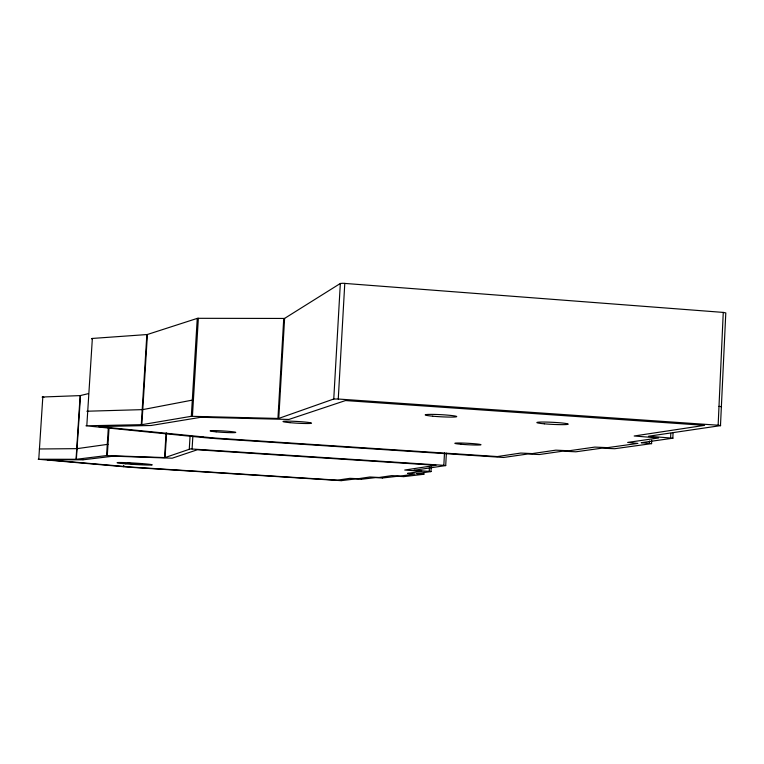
<?xml version="1.0" encoding="UTF-8"?>
<svg xmlns="http://www.w3.org/2000/svg" width="764" height="764" viewBox="0 0 764 764"><rect width="100%" height="100%" fill="white"/><g stroke="black" fill="none" stroke-linecap="round" stroke-linejoin="round"><path stroke-width="1.15" d="M641.34 442.671L672.941 438.192L648.455 436.254L720.662 425.615L718.141 425.214L723.26 312.409L342.883 283.272L340.333 283.473L284.523 318.445L197.475 318.311L147.414 334.479L141.846 424.679L85.96 425.796L202.766 437.486A41.581 2.206 3.4 0 0 219.66 438.87L503.581 457.464L527.685 454.017L539.288 454.532L562.829 451.161L575.827 451.801L601.927 448.172L614.667 448.726L651.673 443.617L641.33 442.719M720.481 425.653L725.8 312.915L723.26 312.409M649.4 443.34L649.505 441.009M651.53 443.683L651.692 440.198M670.591 437.896L670.811 433.35M672.845 438.269L673.055 432.596M403.803 476.631L423.858 474.263L423.982 472.018M417.478 473.756L416.409 473.651L431.011 471.569L429.225 471.359L429.473 466.718M430.991 471.579L431.24 466.947M446.367 453.205L445.708 465.572L443.836 465.333L444.495 452.947M718.141 425.214L338.261 399.028L344.784 283.358M197.265 318.359L191.325 416.304L277.943 418.443L283.75 318.521M338.261 399.028L333.763 399.009L278.755 418.414L284.6 318.416M333.763 399.009L340.333 283.473M108.316 427.916L106.568 455.573L164.566 457.579L166.065 433.102M443.836 465.333L190.427 448.907L165.043 457.569L166.6 433.073M189.291 448.926L190.055 436.349M192.423 416.275L198.353 318.273M192.089 448.993L192.843 436.397M202.766 437.486L202.823 436.607M107.285 455.573L109.032 427.907M341.097 480.651L136.059 467.644A29.872 1.127 3.4 0 1 123.672 466.718L123.749 465.448M141.273 424.708L146.86 334.556L147.395 334.489M123.672 466.718L38.21 459.25L76.056 459.288L80.124 395.609L88.366 393.641M106.588 455.564L76.352 459.279L80.506 395.58M86.809 425.729L92.358 338.442L146.86 334.556M38.773 459.221L42.813 396.993L80.153 395.609M42.249 397.07L42.813 396.993M407.546 473.374L421.909 471.292L404.719 470.041L435.967 465.286L197.351 449.767L172.167 458.199L113.339 456.165L83.075 459.794M445.708 465.572L413.821 470.299L414.938 470.443M141.846 424.679L191.325 416.304M278.726 418.414L277.943 418.443M151.11 425.491L200.894 417.287L288.878 419.446L345.49 400.556L704.599 425.347L634.168 435.996L658.578 437.973L627.655 442.423L637.892 443.416L607.542 447.647L594.85 447.093L568.951 450.779L555.867 450.149L532.317 453.587L520.742 453.062L497.393 456.557L221.102 438.479A23.875 1.261 3.4 0 1 208.457 437.428L98.585 426.551L151.043 425.5M423.858 474.263L417.555 473.766M77.116 448.64L108.001 444.304M92.358 338.442L91.489 338.624L92.081 338.91M76.992 448.649L39.336 448.984M82.923 459.804L47.167 459.737L127.588 466.737A17.171 0.649 3.4 0 0 136.842 467.444L337.449 480.145L349.931 478.331L358.096 478.732L369.862 476.994L379.049 477.462L391.808 475.628L400.451 476.048L415.072 473.995L407.604 473.403M193.416 399.906L142.677 409.628L86.924 411.223L87.459 411.452M361.353 479.267L375.506 477.615L382.267 478.006M341.202 480.661L355.432 478.942L361.248 479.257M382.372 478.006L397.471 476.287L403.688 476.621M415.014 470.443L429.225 471.359M719 406.362L721.55 406.734M43.911 397.395L42.287 397.127M127.712 463.328L141.732 464.197L127.712 463.328M432.691 416.189A15.786 1.06 3.1 0 0 456.719 416.59A15.786 1.06 3.1 0 0 433.474 414.394A15.786 1.06 3.1 0 0 432.691 416.189M544.321 423.819A15.729 1.041 2.9 0 0 568.235 424.154A15.729 1.041 2.9 0 0 545.038 422.053A15.729 1.041 2.9 0 0 544.321 423.819M289.986 422.664A14.249 0.869 3.3 0 0 311.511 423.161A14.249 0.869 3.3 0 0 290.368 421.174A14.249 0.869 3.3 0 0 289.986 422.664M216.126 431.841A12.883 0.716 3.4 0 0 235.77 432.424A12.883 0.716 3.4 0 0 216.861 430.648A12.883 0.716 3.4 0 0 216.126 431.841M460.95 444.256A13.093 0.726 3.1 0 0 480.986 444.734A13.093 0.726 3.1 0 0 461.828 443.044A13.093 0.726 3.1 0 0 460.95 444.256M125.821 463.834A17.591 0.688 3.5 0 0 152.256 464.837A17.591 0.688 3.5 0 0 126.022 462.65A17.591 0.688 3.5 0 0 125.821 463.834"/></g></svg>
